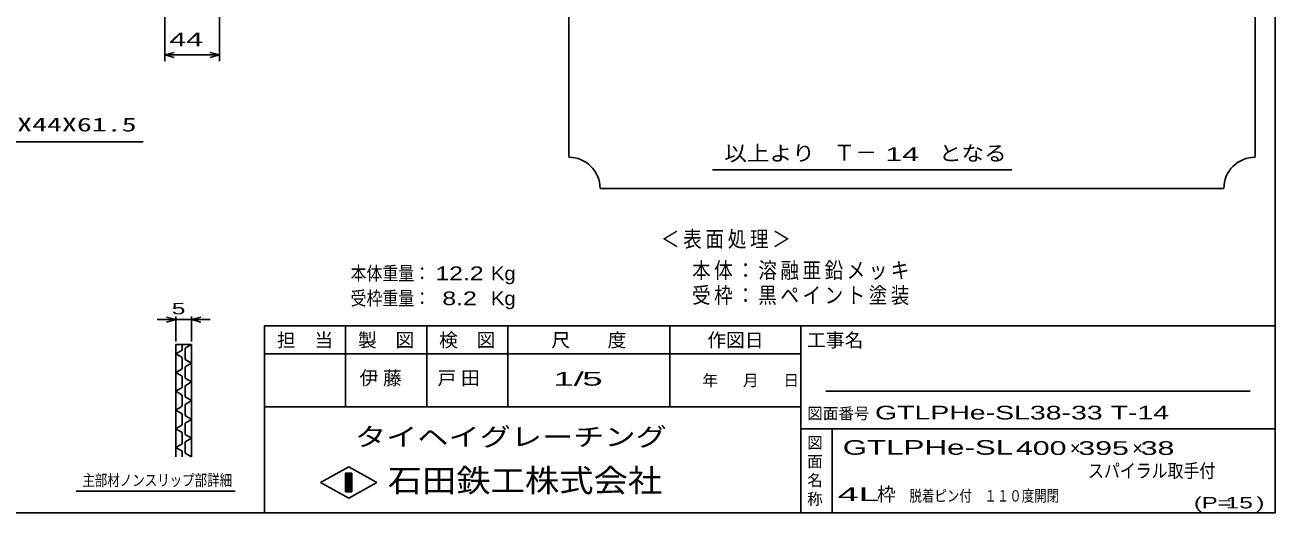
# Model space of a CAD drawing. Units: millimetres at full size, sheet at 1:5; details may follow other scales. Extents: x -910 to 868, y -641 to 524.
# Drawn here: x -134 to 868, y -576 to -185 of the extents above; entities that cross this region are included whole.
import ezdxf
from ezdxf.enums import TextEntityAlignment as Align

# ---------------------------------------------------------------- set-up
doc = ezdxf.new("R2010")
doc.units = ezdxf.units.MM
doc.header["$LTSCALE"] = 5
for name, color, linetype, lineweight in [('0_2', 150, 'Continuous', 25), ('22', 4, 'Continuous', 25), ('24', 2, 'Continuous', 25), ('32', 4, 'Continuous', 25)]:
    doc.layers.add(name, color=color, linetype=linetype, lineweight=lineweight)
doc.styles.add('ベクトル', font='')
doc.styles.add('ＭＳ ゴシック', font='')
doc.styles.get('ベクトル').set_extended_font_data('ベクトル')
doc.styles.get('ＭＳ ゴシック').set_extended_font_data('MS Gothic')

msp = doc.modelspace()

# ---------------------------------------------------------------- linework, layer by layer
at = {"layer": '0_2'}
for p, q in [((868, 524.25), (868, -575.75)), ((868, -425.75), (58, -425.75)), ((58, -425.75), (58, -575.75)), ((123, -425.75), (123, -490.75)), ((188, -490.75), (188, -425.75)), ((253, -425.75), (253, -490.75)), ((383, -490.75), (383, -425.75)), ((488, -425.75), (488, -575.75)), ((488, -448.25), (58, -448.25)), ((848, -478.25), (508, -478.25)), ((58, -490.75), (488, -490.75)), ((488, -508.25), (868, -508.25)), ((513, -575.75), (513, -508.25)), ((103, -551.25), (125.5, -538.75)), ((125.5, -538.75), (148, -551.25)), ((123, -543.75), (128, -543.75)), ((123, -558.75), (123, -543.75)), ((123, -543.75), (124, -543.75)), ((124, -543.75), (124, -558.75)), ((125, -558.75), (125, -543.75)), ((125, -543.75), (126, -543.75)), ((126, -543.75), (126, -558.75)), ((127, -558.75), (127, -543.75)), ((127, -543.75), (128, -543.75)), ((128, -543.75), (128, -558.75)), ((128, -543.75), (128, -558.75)), ((125.5, -563.75), (103, -551.25)), ((128, -558.75), (123, -558.75)), ((124, -558.75), (125, -558.75)), ((148, -551.25), (125.5, -563.75)), ((126, -558.75), (127, -558.75)), ((868, -575.75), (-862, -575.75))]:
    msp.add_line(p, q, dxfattribs=at)
at = {"layer": '22'}
for p, q in [((-22, -213.794), (-22, -98.794)), ((22, -213.794), (22, -108.294)), ((-22, -208.794), (-14.5, -206.794)), ((-14.5, -210.794), (-22, -208.794)), ((-22, -208.794), (22, -208.794)), ((22, -208.794), (14.5, -206.794)), ((14.5, -210.794), (22, -208.794))]:
    msp.add_line(p, q, dxfattribs=at)
msp.add_lwpolyline([(-247, -353.061), (-181.23, -278.383), (-39.23, -278.383)], dxfattribs=at)
at = {"layer": '24', "color": 4}
for p, q in [((302, 484.25), (302, -290.75)), ((852, -290.75), (852, 484.25)), ((417, -300.75), (657, -300.75)), ((327, -315.75), (827, -315.75))]:
    msp.add_line(p, q, dxfattribs=at)
for centre, start, end in [((302, -315.75), 0, 90), ((852, -315.75), 90, 180)]:
    msp.add_arc(centre, 25, start, end, dxfattribs=at)
at = {"layer": '32'}
for p, q in [((-13, -420.75), (-28, -420.75)), ((-13, -420.75), (-20.5, -418.75)), ((-20.5, -422.75), (-13, -420.75)), ((-13, -438.25), (-13, -418.25)), ((-13, -420.75), (-0.5, -420.75)), ((-0.5, -418.25), (-0.5, -438.25)), ((-0.5, -420.75), (7, -418.75)), ((7, -422.75), (-0.5, -420.75)), ((-0.5, -420.75), (14.5, -420.75)), ((-13, -440.75), (-0.5, -440.75)), ((-13, -530.75), (-13, -440.75)), ((-8, -440.75), (-8, -445.25)), ((-0.5, -440.75), (-5.5, -443.75)), ((-0.5, -440.75), (-0.5, -530.75)), ((-8, -445.25), (-13, -448.25)), ((-13, -448.25), (-8, -451.25)), ((-5.5, -443.75), (-5.5, -452.75)), ((-8, -460.25), (-13, -463.25)), ((-8, -451.25), (-8, -460.25)), ((-5.5, -452.75), (-0.5, -455.75)), ((-0.5, -455.75), (-5.5, -458.75)), ((-5.5, -458.75), (-5.5, -467.75)), ((-13, -463.25), (-8, -466.25)), ((-8, -466.25), (-8, -475.25)), ((-5.5, -467.75), (-0.5, -470.75)), ((-0.5, -470.75), (-5.5, -473.75)), ((-8, -475.25), (-13, -478.25)), ((-13, -478.25), (-8, -481.25)), ((-5.5, -473.75), (-5.5, -482.75)), ((-8, -490.25), (-13, -493.25)), ((-8, -481.25), (-8, -490.25)), ((-5.5, -482.75), (-0.5, -485.75)), ((-0.5, -485.75), (-5.5, -488.75)), ((-5.5, -488.75), (-5.5, -497.75)), ((-13, -493.25), (-8, -496.25)), ((-8, -496.25), (-8, -505.25)), ((-5.5, -497.75), (-0.5, -500.75)), ((-0.5, -500.75), (-5.5, -503.75)), ((-8, -505.25), (-13, -508.25)), ((-13, -508.25), (-8, -511.25)), ((-5.5, -503.75), (-5.5, -512.75)), ((-8, -520.25), (-13, -523.25)), ((-8, -511.25), (-8, -520.25)), ((-5.5, -512.75), (-0.5, -515.75)), ((-0.5, -515.75), (-5.5, -518.75)), ((-5.5, -518.75), (-5.5, -527.75)), ((-13, -523.25), (-8, -526.25)), ((-8, -526.25), (-8, -530.75)), ((-5.5, -527.75), (-0.5, -530.75)), ((34.5, -558.25), (-93, -558.25))]:
    msp.add_line(p, q, dxfattribs=at)

# ---------------------------------------------------------------- texts
at = {"layer": '0_2', "style": 'ベクトル'}
for s, height, p in [('担\u3000当', 11, (68, -437.25)), ('製\u3000図', 11, (133, -437.25)), ('検\u3000図', 11, (198, -437.25)), ('尺\u3000\u3000度', 11, (288, -437.25)), ('作図日', 11, (413, -437.25)), ('工事名', 11, (493, -437.25)), ('年', 9.164, (409, -469.5)), ('月', 9.164, (441.5, -469.5)), ('日', 9.164, (474, -469.5)), ('図面番号', 9.164, (493, -496)), ('図', 9.164, (493, -519.5)), ('面', 9.164, (493, -534.5)), ('名', 9.164, (493, -549.5)), ('称', 9.164, (493, -564.5))]:
    msp.add_text(s, height=height, dxfattribs=at).set_placement(p, align=Align.MIDDLE_LEFT)
at = {"layer": '0_2', "color": 222, "style": 'ベクトル'}
for s, height, width, p in [('タイヘイグレーチング', 14.66, 1.25, (130.5, -514.75)), ('石田鉄工株式会社', 18.33, 1.1, (156.75, -549.75))]:
    msp.add_text(s, height=height, dxfattribs=dict(at, width=width)).set_placement(p, align=Align.MIDDLE_LEFT)
at = {"layer": '22', "color": 2, "style": 'ベクトル'}
for s, height, width, p in [(' 44 ', 11, 1.65, (-25, -196.294)), ('本体重量：', 11, 0.85, (127, -383.75)), (' 12.2', 11, 1.35, (189.5, -383.75)), ('Kg', 11, 1.1, (239.5, -383.75)), ('受枠重量：', 11, 0.85, (127, -403.75)), ('  8.2', 11, 1.35, (189.5, -403.75)), ('Kg', 11, 1.1, (239.5, -403.75)), ('1/', 11, 2, (289.5, -468.25)), (' 5 ', 11, 2, (304.5, -468.25)), ('GTLPHe-SL38-33 T-14', 11, 1.55, (547.368, -495.348)), ('GTLPHe-SL', 11.73, 1.6, (521.461, -523.25)), (' 400 ', 11, 1.65, (653.61, -523.75)), (' 395 ', 11, 1.65, (703.61, -523.75)), (' 38 ', 11, 1.65, (753.61, -523.75)), ('スパイラル取手付', 11, 0.85, (718.124, -541.949)), ('4L', 11, 2.05, (517.5, -560.75)), ('脱着', 9.164, 0.8, (575, -562)), ('ピン付', 9.164, 0.8, (595, -562)), ('\u3000１１０度開閉', 9.164, 0.8, (625, -562)), ('(P=', 9.164, 1.55, (803, -567.5)), (' 15 ', 9.164, 1.6, (823, -567.5)), (')', 9.164, 1.6, (853, -567.5))]:
    msp.add_text(s, height=height, dxfattribs=dict(at, width=width)).set_placement(p, align=Align.MIDDLE_LEFT)
at = {"layer": '22', "style": 'ＭＳ ゴシック', "width": 1.6}
msp.add_text('P-6X44X61.5', height=11, dxfattribs=at).set_placement((-176.23, -273.383), align=Align.BOTTOM_LEFT)
at = {"layer": '22', "color": 2, "style": 'ベクトル'}
for s, p in [('×', (703.61, -523.75)), ('×', (753.61, -523.75)), ('枠', (549, -560.75))]:
    msp.add_text(s, height=11, dxfattribs=at).set_placement(p, align=Align.MIDDLE_LEFT)
at = {"layer": '22', "color": 2, "attachment_point": 4, "style": 'ベクトル'}
for s, insert, char_height in [('\\T1.2;\\W0.85;＜表面処理＞', (375.75, -357), 12.83), ('\\T1.19;\\W0.85;本体：溶融亜鉛メッキ', (400.75, -382), 12.83), ('\\T1.19;\\W0.85;受枠：黒ペイント塗装', (400.75, -402), 12.83), ('\\T1.25;伊藤\u3000', (134.25, -468.25), 11), ('\\T1.25;戸田\u3000', (196.75, -468.25), 11)]:
    msp.add_mtext(s, dxfattribs=dict(at, insert=insert, char_height=char_height))
at = {"layer": '24', "style": 'ベクトル'}
for s, height, width, p in [('以上より\u3000', 12.1, 1.1, (426.5, -287.5)), ('となる', 12.1, 1.1, (598.5, -287.5)), (' 14 ', 11, 1.65, (549, -288.25))]:
    msp.add_text(s, height=height, dxfattribs=dict(at, width=width)).set_placement(p, align=Align.MIDDLE_LEFT)
msp.add_text('Ｔ－', height=12.83, dxfattribs=at).set_placement((514, -287), align=Align.MIDDLE_LEFT)
at = {"layer": '32', "color": 2, "style": 'ベクトル'}
for s, width, p in [(' 5 ', 1.6, (-21.75, -412)), ('主部材ノンスリップ部詳細', 0.8, (-88, -549.5))]:
    msp.add_text(s, height=9.164, dxfattribs=dict(at, width=width)).set_placement(p, align=Align.MIDDLE_LEFT)

doc.saveas('drawing.dxf')
